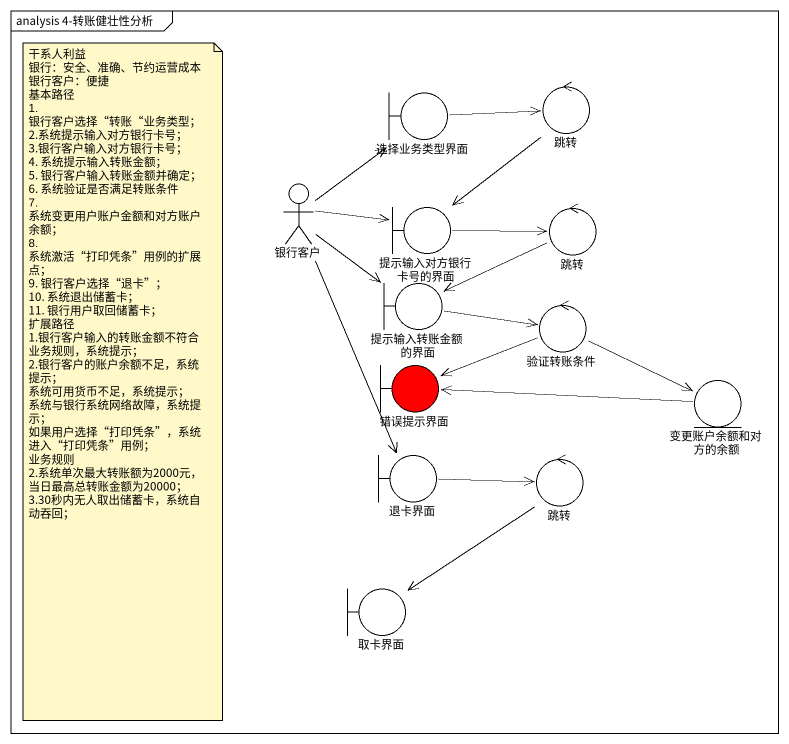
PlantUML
@startuml
mainframe analysis 4-转账健壮性分析
boundary 选择业务类型界面
control 跳转
actor 银行客户
boundary 提示输入对方银行卡号的界面
control "跳转" as 跳转_2
boundary 提示输入转账金额的界面
control 验证转账条件
boundary 错误提示界面 #FF0000
entity 变更账户余额和对方的余额
boundary 退卡界面
control "跳转" as 跳转_3
boundary 取卡界面
选择业务类型界面 -right-> 跳转
跳转 --> 提示输入对方银行卡号的界面
银行客户 -up-> 选择业务类型界面
银行客户 -right-> 提示输入对方银行卡号的界面
银行客户 --> 提示输入转账金额的界面
银行客户 --> 退卡界面
提示输入对方银行卡号的界面 -right-> 跳转_2
跳转_2 -left-> 提示输入转账金额的界面
提示输入转账金额的界面 -right-> 验证转账条件
验证转账条件 -left-> 错误提示界面
验证转账条件 -right-> 变更账户余额和对方的余额
变更账户余额和对方的余额 -left-> 错误提示界面
退卡界面 -right-> 跳转_3
跳转_3 --> 取卡界面
note as N1
  干系人利益
  银行：安全、准确、节约运营成本
  银行客户：便捷
  基本路径
  1. 银行客户选择“转账“业务类型；
  2.系统提示输入对方银行卡号；
  3.银行客户输入对方银行卡号；
  4. 系统提示输入转账金额；
  5. 银行客户输入转账金额并确定；
  6. 系统验证是否满足转账条件
  7. 系统变更用户账户金额和对方账户余额；
  8. 系统激活“打印凭条”用例的扩展点；
  9. 银行客户选择“退卡”；
  10. 系统退出储蓄卡；
  11. 银行用户取回储蓄卡；
  扩展路径
  1.银行客户输入的转账金额不符合业务规则，系统提示；
  2.银行客户的账户余额不足，系统提示；
  系统可用货币不足，系统提示；
  系统与银行系统网络故障，系统提示；
  如果用户选择“打印凭条”，系统进入“打印凭条”用例；
  业务规则
  2.系统单次最大转账额为2000元，当日最高总转账金额为20000；
  3.30秒内无人取出储蓄卡，系统自动吞回；
end note
@enduml
